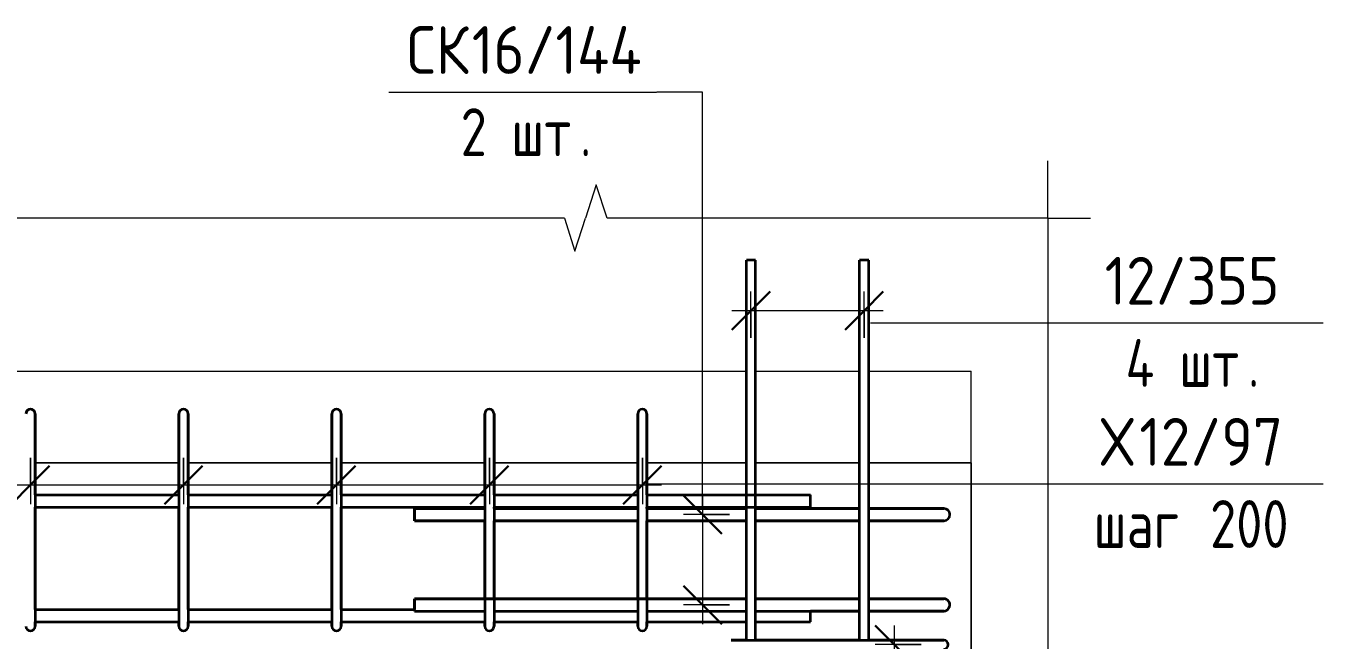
# Model space of a CAD drawing. Header units: millimetres. Extents: x -39853 to 12393, y -4903 to 80275.
# Drawn here: x 10647 to 12343, y 2883 to 3686 of the extents above; entities that cross this region are included whole.
import ezdxf

# ---------------------------------------------------------------- set-up
doc = ezdxf.new("R2010")
doc.units = ezdxf.units.MM
for name, color, linetype, lineweight in [('AA_Dim', 7, 'Continuous', 9), ('AA_Dim-25', 7, 'Continuous', 9), ('AA_Oformlenie', 7, 'Continuous', 9), ('AA_Vinoska', 7, 'Continuous', 9), ('AF_Perekritie_Опалубка', 253, 'Continuous', 20), ('AF_Stena_Опалубка', 253, 'Continuous', 20), ('KR_Armatura_Tonkie', 7, 'Continuous', 20)]:
    doc.layers.add(name, color=color, linetype=linetype, lineweight=lineweight)
doc.styles.add('ISOCPEUR_6', font='isocpeur.ttf', dxfattribs={"width": 0.9, "height": 62.5})
doc.styles.add('ISOCPEUR_7', font='isocpeur.ttf', dxfattribs={"width": 0.8, "height": 62.5})
doc.styles.add('ISOCPEUR_8', font='isocpeur.ttf', dxfattribs={"width": 0.85, "height": 62.5})
doc.dimstyles.new('10_Раскладка_арматуры_с_засечками', dxfattribs={"dimscale": 304.8, "dimtxt": 0.18, "dimasz": 0.164042, "dimexe": 0.082021, "dimexo": 0, "dimgap": 0, "dimtad": 1, "dimdec": 3, "dimrnd": 0.001, "dimdsep": 46, "dimtxsty": 'ISOCPEUR_7', "dimblk1": 'OBLIQUE', "dimblk2": 'OBLIQUE', "dimsah": 1, "dimcen": 0.09, "dimdle": 0.082021, "dimazin": 0, "dimtfac": 1, "dimtdec": 4, "dimtix": 1, "dimtmove": 0, "dimatfit": 3, "dimfxl": 1, "dimtvp": 1, "dimtolj": 1, "dimtzin": 0, "dimlwd": 18, "dimlwe": 18, "dimarcsym": 2})
doc.dimstyles.new('10_Раскладка_арматуры_с_засечками_4', dxfattribs={"dimscale": 304.8, "dimtxt": 0.18, "dimasz": 0.164042, "dimexe": 0.082021, "dimexo": 0, "dimgap": 0, "dimtad": 1, "dimdec": 3, "dimrnd": 0.001, "dimdsep": 46, "dimtxsty": 'ISOCPEUR_6', "dimblk1": 'OBLIQUE', "dimblk2": 'OBLIQUE', "dimsah": 1, "dimcen": 0.09, "dimdle": 0.082021, "dimazin": 0, "dimtfac": 1, "dimtdec": 4, "dimtix": 1, "dimtmove": 0, "dimatfit": 3, "dimfxl": 1, "dimtvp": 1, "dimtolj": 1, "dimtzin": 0, "dimlwd": 18, "dimlwe": 18, "dimarcsym": 2})
doc.dimstyles.new('10_Раскладка_арматуры_с_засечками_5', dxfattribs={"dimscale": 304.8, "dimtxt": 0.18, "dimasz": 0.164042, "dimexe": 0.082021, "dimexo": 0, "dimgap": 0, "dimtad": 1, "dimdec": 3, "dimrnd": 0.001, "dimdsep": 46, "dimtxsty": 'ISOCPEUR_8', "dimblk1": 'OBLIQUE', "dimblk2": 'OBLIQUE', "dimsah": 1, "dimcen": 0.09, "dimdle": 0.082021, "dimazin": 0, "dimtfac": 1, "dimtdec": 4, "dimtix": 1, "dimtmove": 0, "dimatfit": 3, "dimfxl": 1, "dimtvp": 1, "dimtolj": 1, "dimtzin": 0, "dimlwd": 18, "dimlwe": 18, "dimarcsym": 2})

# ---------------------------------------------------------------- blocks, each defined once
blk = doc.blocks.new('011_Прямоугольник обрыва _ЭлУзла_ - 011_Прямоугольник обрыва _ЭлУзла_-4185680-Схема обрамления отверстия в стене 1530х2530')
at = {"layer": 'AA_Oformlenie'}
for p, q in [((-36600, 3435.2), (-35446.8, 3435.2)), ((-35391.1, 3435.2), (-34814.9, 3435.2)), ((-34814.9, 3435.2), (-34814.9, 2502))]:
    blk.add_line(p, q, dxfattribs=at)
blk = doc.blocks.new('DIMBLOCK209-Схема обрамления отверстия в стене 1530х2530')
at = {"layer": 'AA_Dim-25', "lineweight": 30}
for p, q in [((11782.5, 2877), (11757.5, 2902)), ((11782.5, 2877), (11807.5, 2852)), ((11782.5, 2677), (11757.5, 2702)), ((11782.5, 2677), (11807.5, 2652))]:
    blk.add_line(p, q, dxfattribs=at)
at = {"layer": 'AA_Dim-25', "lineweight": 18}
for p, q in [((11782.5, 2902), (11782.5, 2677)), ((11817.9, 2877), (11757.5, 2877)), ((11782.5, 2877), (11817.9, 2877)), ((11817.9, 2677), (11757.5, 2677)), ((11782.5, 2677), (11817.9, 2677))]:
    blk.add_line(p, q, dxfattribs=at)
blk = doc.blocks.new('_Oblique')
at = {"color": 0, "linetype": 'ByBlock', "lineweight": -2}
blk.add_line((-0.5, -0.5), (0.5, 0.5), dxfattribs=at)
blk = doc.blocks.new('042_М_Арматуры - Диам длина поз _ Комментарий-3662934-Схема обрамления отверстия в стене 1530х2530')
at = {"layer": 'AA_Vinoska'}
blk.add_line((-34755.3, -251), (-34405.3, -251), dxfattribs=at)
blk = doc.blocks.new('DIMBLOCK234-Схема обрамления отверстия в стене 1530х2530')
at = {"layer": 'AA_Dim-25', "lineweight": 30}
for p, q in [((11531.9, 3047.1), (11506.9, 3072.1)), ((11531.9, 3047.1), (11556.9, 3022.1)), ((11531.9, 2929), (11506.9, 2954)), ((11531.9, 2929), (11556.9, 2904))]:
    blk.add_line(p, q, dxfattribs=at)
at = {"layer": 'AA_Dim-25', "lineweight": 18}
for p, q in [((11531.9, 3072.1), (11531.9, 2904)), ((11567.3, 3047.1), (11506.9, 3047.1)), ((11531.9, 3047.1), (11567.3, 3047.1)), ((11567.3, 2929), (11506.9, 2929)), ((11531.9, 2929), (11567.3, 2929))]:
    blk.add_line(p, q, dxfattribs=at)
blk = doc.blocks.new('DIMBLOCK241-Схема обрамления отверстия в стене 1530х2530')
at = {"layer": 'AA_Dim-25', "lineweight": 30}
for p, q in [((11595.2, 3313.9), (11620.2, 3338.9)), ((11743.2, 3313.9), (11768.2, 3338.9)), ((11595.2, 3313.9), (11570.2, 3288.9)), ((11743.2, 3313.9), (11718.2, 3288.9))]:
    blk.add_line(p, q, dxfattribs=at)
at = {"layer": 'AA_Dim-25', "lineweight": 18}
for p, q in [((11595.2, 3278.5), (11595.2, 3338.9)), ((11743.2, 3278.5), (11743.2, 3338.9)), ((11768.2, 3313.9), (11570.2, 3313.9)), ((11595.2, 3313.9), (11595.2, 3278.5)), ((11743.2, 3313.9), (11743.2, 3278.5))]:
    blk.add_line(p, q, dxfattribs=at)
blk = doc.blocks.new('DIMBLOCK245-Схема обрамления отверстия в стене 1530х2530')
at = {"layer": 'AA_Dim-25', "lineweight": 18}
for p, q in [((10453.2, 3121.4), (10453.2, 3061)), ((10453.2, 3086), (10453.2, 3121.4)), ((10653.2, 3121.4), (10653.2, 3061)), ((10653.2, 3086), (10653.2, 3121.4)), ((10453.2, 3086), (10653.2, 3086))]:
    blk.add_line(p, q, dxfattribs=at)
at = {"layer": 'AA_Dim-25', "lineweight": 30}
for p, q in [((10453.2, 3086), (10478.2, 3111)), ((10653.2, 3086), (10678.2, 3111)), ((10453.2, 3086), (10428.2, 3061)), ((10653.2, 3086), (10628.2, 3061))]:
    blk.add_line(p, q, dxfattribs=at)
blk = doc.blocks.new('DIMBLOCK246-Схема обрамления отверстия в стене 1530х2530')
at = {"layer": 'AA_Dim-25', "lineweight": 18}
for p, q in [((10653.2, 3121.4), (10653.2, 3061)), ((10653.2, 3086), (10653.2, 3121.4)), ((10853.2, 3121.4), (10853.2, 3061)), ((10853.2, 3086), (10853.2, 3121.4)), ((10653.2, 3086), (10853.2, 3086))]:
    blk.add_line(p, q, dxfattribs=at)
at = {"layer": 'AA_Dim-25', "lineweight": 30}
for p, q in [((10653.2, 3086), (10678.2, 3111)), ((10853.2, 3086), (10878.2, 3111)), ((10653.2, 3086), (10628.2, 3061)), ((10853.2, 3086), (10828.2, 3061))]:
    blk.add_line(p, q, dxfattribs=at)
blk = doc.blocks.new('DIMBLOCK247-Схема обрамления отверстия в стене 1530х2530')
at = {"layer": 'AA_Dim-25', "lineweight": 18}
for p, q in [((10853.2, 3121.4), (10853.2, 3061)), ((10853.2, 3086), (10853.2, 3121.4)), ((11053.2, 3121.4), (11053.2, 3061)), ((11053.2, 3086), (11053.2, 3121.4)), ((10853.2, 3086), (11053.2, 3086))]:
    blk.add_line(p, q, dxfattribs=at)
at = {"layer": 'AA_Dim-25', "lineweight": 30}
for p, q in [((10853.2, 3086), (10878.2, 3111)), ((11053.2, 3086), (11078.2, 3111)), ((10853.2, 3086), (10828.2, 3061)), ((11053.2, 3086), (11028.2, 3061))]:
    blk.add_line(p, q, dxfattribs=at)
blk = doc.blocks.new('DIMBLOCK248-Схема обрамления отверстия в стене 1530х2530')
at = {"layer": 'AA_Dim-25', "lineweight": 18}
for p, q in [((11053.2, 3121.4), (11053.2, 3061)), ((11053.2, 3086), (11053.2, 3121.4)), ((11253.2, 3121.4), (11253.2, 3061)), ((11253.2, 3086), (11253.2, 3121.4)), ((11053.2, 3086), (11253.2, 3086))]:
    blk.add_line(p, q, dxfattribs=at)
at = {"layer": 'AA_Dim-25', "lineweight": 30}
for p, q in [((11053.2, 3086), (11078.2, 3111)), ((11253.2, 3086), (11278.2, 3111)), ((11053.2, 3086), (11028.2, 3061)), ((11253.2, 3086), (11228.2, 3061))]:
    blk.add_line(p, q, dxfattribs=at)
blk = doc.blocks.new('DIMBLOCK249-Схема обрамления отверстия в стене 1530х2530')
at = {"layer": 'AA_Dim-25', "lineweight": 18}
for p, q in [((11253.2, 3121.4), (11253.2, 3061)), ((11253.2, 3086), (11253.2, 3121.4)), ((11453.2, 3121.4), (11453.2, 3061)), ((11453.2, 3086), (11453.2, 3121.4)), ((11253.2, 3086), (11478.2, 3086))]:
    blk.add_line(p, q, dxfattribs=at)
at = {"layer": 'AA_Dim-25', "lineweight": 30}
for p, q in [((11253.2, 3086), (11278.2, 3111)), ((11453.2, 3086), (11478.2, 3111)), ((11253.2, 3086), (11228.2, 3061)), ((11453.2, 3086), (11428.2, 3061))]:
    blk.add_line(p, q, dxfattribs=at)

msp = doc.modelspace()

# ---------------------------------------------------------------- linework, layer by layer
at = {"layer": 'AA_Vinoska'}
for p, q in [((11531.9873, 3599.888), (11471.8739, 3599.888)), ((11531.9873, 3056.0742), (11531.9873, 3599.888)), ((11983.2123, 3435.1596), (11983.2123, 3510.1596)), ((11392.8634, 3478.4847), (11378.7862, 3435.1596)), ((11406.9406, 3435.1596), (11392.8634, 3478.4847)), ((11351.2862, 3435.1596), (11365.0362, 3391.8583)), ((11365.0362, 3391.8583), (11378.7862, 3435.1596)), ((11983.2123, 3435.1596), (12039.2314, 3435.1596)), ((11751.5067, 3297.9076), (11993.1677, 3297.9076)), ((11458.0596, 3087.228), (11993.1677, 3087.228))]:
    msp.add_line(p, q, dxfattribs=at)
at = {"layer": 'AF_Perekritie_Опалубка'}
for p, q in [((9951.2123, 3235), (11589.2123, 3235)), ((11601.2123, 3235), (11737.2123, 3235)), ((11749.2123, 3235), (11883.2123, 3235)), ((11883.2123, 3115), (11883.2123, 3235)), ((10847.2123, 3115), (10659.2123, 3115)), ((11047.2123, 3115), (10859.2123, 3115)), ((11247.2123, 3115), (11059.2123, 3115)), ((11447.2123, 3115), (11259.2123, 3115)), ((11589.2123, 3115), (11459.2123, 3115)), ((11737.2123, 3115), (11601.2123, 3115)), ((11883.2123, 3115), (11749.2123, 3115))]:
    msp.add_line(p, q, dxfattribs=at)
at = {"layer": 'AF_Stena_Опалубка'}
for p, q in [((10847.2123, 3115), (10659.2123, 3115)), ((10659.2123, 3115), (10847.2123, 3115)), ((11047.2123, 3115), (10859.2123, 3115)), ((10859.2123, 3115), (11047.2123, 3115)), ((11247.2123, 3115), (11059.2123, 3115)), ((11059.2123, 3115), (11247.2123, 3115)), ((11447.2123, 3115), (11259.2123, 3115)), ((11259.2123, 3115), (11447.2123, 3115)), ((11589.2123, 3115), (11459.2123, 3115)), ((11459.2123, 3115), (11589.2123, 3115)), ((11737.2123, 3115), (11601.2123, 3115)), ((11601.2123, 3115), (11683.2123, 3115)), ((11683.2123, 3115), (11737.2123, 3115)), ((11883.2123, 3115), (11749.2123, 3115)), ((11749.2123, 3115), (11883.2123, 3115)), ((11883.2123, -410), (11883.2123, 3115)), ((11883.2123, 3115), (11883.2123, -410))]:
    msp.add_line(p, q, dxfattribs=at)
at = {"layer": 'KR_Armatura_Tonkie', "lineweight": 35}
for p, q in [((11601.2123, 3380), (11589.2123, 3380)), ((11589.2123, 2883), (11589.2123, 3380)), ((11601.2123, 3380), (11589.2123, 3380)), ((11589.2123, 3073), (11589.2123, 3380)), ((11601.2123, 2883), (11601.2123, 3380)), ((11601.2123, 3073), (11601.2123, 3380)), ((11749.2123, 3380), (11737.2123, 3380)), ((11737.2123, 2883), (11737.2123, 3380)), ((11749.2123, 3380), (11737.2123, 3380)), ((11737.2123, 3055.1006), (11737.2123, 3380)), ((11749.2123, 2883), (11749.2123, 3380)), ((11749.2123, 3055.1006), (11749.2123, 3380)), ((10659.2123, 3168.4558), (10659.2123, 3179)), ((10659.2123, 3179), (10659.2123, 3143)), ((10659.2123, 3143), (10659.2123, 3179)), ((10659.2123, 3179), (10659.2123, 3117.5442)), ((10847.2123, 3143), (10847.2123, 3179)), ((10847.2123, 3179), (10847.2123, 3117.5442)), ((10859.2123, 3168.4558), (10859.2123, 3179)), ((10859.2123, 3179), (10859.2123, 3143)), ((10859.2123, 3143), (10859.2123, 3179)), ((10859.2123, 3179), (10859.2123, 3117.5442)), ((11047.2123, 3143), (11047.2123, 3179)), ((11047.2123, 3179), (11047.2123, 3117.5442)), ((11059.2123, 3168.4558), (11059.2123, 3179)), ((11059.2123, 3179), (11059.2123, 3143)), ((11059.2123, 3143), (11059.2123, 3179)), ((11059.2123, 3179), (11059.2123, 3117.5442)), ((11247.2123, 3143), (11247.2123, 3179)), ((11247.2123, 3179), (11247.2123, 3117.5442)), ((11259.2123, 3168.4558), (11259.2123, 3179)), ((11259.2123, 3179), (11259.2123, 3143)), ((11259.2123, 3143), (11259.2123, 3179)), ((11259.2123, 3179), (11259.2123, 3117.5442)), ((11447.2123, 3143), (11447.2123, 3179)), ((11447.2123, 3179), (11447.2123, 3117.5442)), ((11459.2123, 3168.4558), (11459.2123, 3179)), ((11459.2123, 3179), (11459.2123, 3143)), ((11459.2123, 3143), (11459.2123, 3179)), ((11459.2123, 3179), (11459.2123, 3117.5442)), ((10659.2123, 3131.2903), (10659.2123, 3168.4558)), ((10847.2123, 3131.2903), (10847.2123, 3168.4558)), ((10847.2123, 3168.4558), (10847.2123, 3143)), ((10847.2123, 3168.4558), (10847.2123, 3168.4558)), ((10859.2123, 3131.2903), (10859.2123, 3168.4558)), ((11047.2123, 3131.2903), (11047.2123, 3168.4558)), ((11047.2123, 3168.4558), (11047.2123, 3143)), ((11047.2123, 3168.4558), (11047.2123, 3168.4558)), ((11059.2123, 3131.2903), (11059.2123, 3168.4558)), ((11247.2123, 3131.2903), (11247.2123, 3168.4558)), ((11247.2123, 3168.4558), (11247.2123, 3143)), ((11247.2123, 3168.4558), (11247.2123, 3168.4558)), ((11259.2123, 3131.2903), (11259.2123, 3168.4558)), ((11447.2123, 3131.2903), (11447.2123, 3168.4558)), ((11447.2123, 3168.4558), (11447.2123, 3143)), ((11447.2123, 3168.4558), (11447.2123, 3168.4558)), ((11459.2123, 3131.2903), (11459.2123, 3168.4558)), ((10659.2123, 3143), (10659.2123, 2937)), ((10659.2123, 3073), (10659.2123, 3143)), ((10847.2123, 3143), (10847.2123, 2937)), ((10847.2123, 3073), (10847.2123, 3143)), ((10859.2123, 3143), (10859.2123, 2937)), ((10859.2123, 3073), (10859.2123, 3143)), ((11047.2123, 3143), (11047.2123, 2937)), ((11047.2123, 3073), (11047.2123, 3143)), ((11059.2123, 3143), (11059.2123, 2937)), ((11059.2123, 3073), (11059.2123, 3143)), ((11247.2123, 3143), (11247.2123, 2937)), ((11247.2123, 3073), (11247.2123, 3143)), ((11259.2123, 3143), (11259.2123, 2937)), ((11259.2123, 3073), (11259.2123, 3143)), ((11447.2123, 3143), (11447.2123, 2937)), ((11447.2123, 3073), (11447.2123, 3143)), ((11459.2123, 3143), (11459.2123, 2937)), ((11459.2123, 3073), (11459.2123, 3143)), ((10659.2123, 3117.5442), (10659.2123, 3080.3786)), ((10847.2123, 3117.5442), (10847.2123, 3080.3786)), ((10859.2123, 3117.5442), (10859.2123, 3080.3786)), ((11047.2123, 3117.5442), (11047.2123, 3080.3786)), ((11059.2123, 3117.5442), (11059.2123, 3080.3786)), ((11247.2123, 3117.5442), (11247.2123, 3080.3786)), ((11259.2123, 3117.5442), (11259.2123, 3080.3786)), ((11447.2123, 3117.5442), (11447.2123, 3080.3786)), ((11459.2123, 3117.5442), (11459.2123, 3080.3786)), ((10659.2123, 3073), (10847.2123, 3073)), ((10859.2123, 3073), (11047.2123, 3073)), ((11059.2123, 3073), (11247.2123, 3073)), ((11259.2123, 3073), (11447.2123, 3073)), ((11459.2123, 3073), (11673.2123, 3073)), ((11673.2123, 3057), (11673.2123, 3073)), ((10659.2123, 2937), (10659.2123, 3057)), ((10659.2123, 3057), (10847.2123, 3057)), ((10847.2123, 2937), (10847.2123, 3057)), ((10859.2123, 2937), (10859.2123, 3057)), ((10859.2123, 3057), (11047.2123, 3057)), ((11047.2123, 2937), (11047.2123, 3057)), ((11059.2123, 2937), (11059.2123, 3057)), ((11059.2123, 3057), (11247.2123, 3057)), ((11155.2123, 3055.1006), (11247.2123, 3055.1006)), ((11155.2123, 3039.1006), (11155.2123, 3055.1006)), ((11247.2123, 3055.1006), (11155.2123, 3055.1006)), ((11155.2123, 3055.1006), (11155.2123, 3039.1006)), ((11247.2123, 3055.1006), (11247.2123, 3057)), ((11259.2123, 3055.1006), (11259.2123, 3057)), ((11259.2123, 3057), (11447.2123, 3057)), ((11259.2123, 3055.1006), (11447.2123, 3055.1006)), ((11447.2123, 3055.1006), (11259.2123, 3055.1006)), ((11447.2123, 3055.1006), (11447.2123, 3057)), ((11459.2123, 3055.1006), (11459.2123, 3057)), ((11459.2123, 3057), (11673.2123, 3057)), ((11459.2123, 3055.1006), (11589.2123, 3055.1006)), ((11589.2123, 3055.1006), (11459.2123, 3055.1006)), ((11589.2123, 3055.1006), (11589.2123, 3057)), ((11601.2123, 3055.1006), (11601.2123, 3057)), ((11601.2123, 3055.1006), (11737.2123, 3055.1006)), ((11737.2123, 3055.1006), (11601.2123, 3055.1006)), ((11749.2123, 3055.1006), (11799.2123, 3055.1006)), ((11799.2123, 3055.1006), (11749.2123, 3055.1006)), ((11799.2123, 3055.1006), (11847.2123, 3055.1006)), ((11847.2123, 3055.1006), (11799.2123, 3055.1006)), ((11155.2123, 3039.1006), (11247.2123, 3039.1006)), ((11247.2123, 3039.1006), (11155.2123, 3039.1006)), ((11247.2123, 2937), (11247.2123, 3039.1006)), ((11259.2123, 2937), (11259.2123, 3039.1006)), ((11259.2123, 3039.1006), (11447.2123, 3039.1006)), ((11447.2123, 3039.1006), (11259.2123, 3039.1006)), ((11447.2123, 2937), (11447.2123, 3039.1006)), ((11459.2123, 2937), (11459.2123, 3039.1006)), ((11459.2123, 3039.1006), (11589.2123, 3039.1006)), ((11589.2123, 3039.1006), (11459.2123, 3039.1006)), ((11589.2123, 2937), (11589.2123, 3039.1006)), ((11601.2123, 3039.1006), (11737.2123, 3039.1006)), ((11737.2123, 3039.1006), (11601.2123, 3039.1006)), ((11601.2123, 2937), (11601.2123, 3039.1006)), ((11737.2123, 2937), (11737.2123, 3039.1006)), ((11749.2123, 3039.1006), (11799.2123, 3039.1006)), ((11799.2123, 3039.1006), (11749.2123, 3039.1006)), ((11749.2123, 2937), (11749.2123, 3039.1006)), ((11799.2123, 3039.1006), (11847.2123, 3039.1006)), ((11847.2123, 3039.1006), (11799.2123, 3039.1006)), ((10659.2123, 2937), (10659.2123, 2901)), ((10659.2123, 2922.8819), (10659.2123, 2937)), ((10847.2123, 2937), (10847.2123, 2901)), ((10847.2123, 2922.8819), (10847.2123, 2937)), ((10859.2123, 2937), (10859.2123, 2901)), ((10859.2123, 2922.8819), (10859.2123, 2937)), ((11047.2123, 2937), (11047.2123, 2901)), ((11047.2123, 2922.8819), (11047.2123, 2937)), ((11059.2123, 2937), (11059.2123, 2901)), ((11059.2123, 2922.8819), (11059.2123, 2937)), ((11155.2123, 2937), (11589.2123, 2937)), ((11155.2123, 2921), (11155.2123, 2937)), ((11589.2123, 2937), (11155.2123, 2937)), ((11155.2123, 2937), (11155.2123, 2923)), ((11247.2123, 2937), (11247.2123, 2901)), ((11259.2123, 2937), (11259.2123, 2901)), ((11447.2123, 2937), (11447.2123, 2901)), ((11459.2123, 2937), (11459.2123, 2901)), ((11601.2123, 2937), (11737.2123, 2937)), ((11737.2123, 2937), (11601.2123, 2937)), ((11749.2123, 2937), (11799.2123, 2937)), ((11799.2123, 2937), (11749.2123, 2937)), ((11799.2123, 2937), (11847.2123, 2937)), ((11847.2123, 2937), (11799.2123, 2937)), ((10659.2123, 2923), (10847.2123, 2923)), ((10859.2123, 2923), (11047.2123, 2923)), ((11059.2123, 2923), (11155.2123, 2923)), ((11155.2123, 2921), (11247.2123, 2921)), ((11259.2123, 2921), (11447.2123, 2921)), ((11459.2123, 2921), (11589.2123, 2921)), ((11601.2123, 2921), (11737.2123, 2921)), ((11673.2123, 2907), (11673.2123, 2921)), ((11737.2123, 2921), (11673.2123, 2921)), ((11737.2123, 2883), (11737.2123, 2921)), ((11749.2123, 2921), (11799.2123, 2921)), ((11799.2123, 2921), (11749.2123, 2921)), ((11749.2123, 2883), (11749.2123, 2921)), ((11799.2123, 2921), (11847.2123, 2921)), ((11847.2123, 2921), (11799.2123, 2921)), ((10659.2123, 2907), (10847.2123, 2907)), ((10659.2123, 2901), (10659.2123, 2906.8372)), ((10847.2123, 2901), (10847.2123, 2906.8372)), ((10859.2123, 2907), (11047.2123, 2907)), ((10859.2123, 2901), (10859.2123, 2906.8372)), ((11047.2123, 2901), (11047.2123, 2906.8372)), ((11059.2123, 2907), (11247.2123, 2907)), ((11059.2123, 2901), (11059.2123, 2906.8372)), ((11247.2123, 2901), (11247.2123, 2906.8372)), ((11259.2123, 2907), (11447.2123, 2907)), ((11259.2123, 2901), (11259.2123, 2906.8372)), ((11447.2123, 2901), (11447.2123, 2906.8372)), ((11459.2123, 2907), (11589.2123, 2907)), ((11459.2123, 2901), (11459.2123, 2906.8372)), ((11589.2123, 2883), (11589.2123, 2907)), ((11601.2123, 2907), (11673.2123, 2907)), ((11601.2123, 2883), (11601.2123, 2907)), ((11570.439, 2883), (11569.2123, 2883)), ((11569.2123, 2883), (11605.2123, 2883)), ((11589.124, 2883), (11570.5193, 2883)), ((11605.2123, 2883), (11601.1748, 2883)), ((11737.2123, 2883), (11605.2123, 2883)), ((11605.2123, 2883), (11811.2123, 2883)), ((11749.2123, 2883), (11785.7565, 2883)), ((11811.2123, 2883), (11749.2123, 2883)), ((11785.7565, 2883), (11847.2123, 2883)), ((11836.6682, 2883), (11799.5026, 2883)), ((11847.2123, 2883), (11811.2123, 2883)), ((11811.2123, 2883), (11847.2123, 2883)), ((11847.2123, 2883), (11836.6682, 2883))]:
    msp.add_line(p, q, dxfattribs=at)
for centre, radius, start, end in [((10653.2123, 3179), 6, 360, 180), ((10653.2123, 3179), 6, 77.489867, 180), ((10653.2123, 3179), 6, 360, 180), ((10653.2123, 3179), 6, 360, 75), ((10853.2123, 3179), 6, 360, 180), ((10853.2123, 3179), 6, 360, 180), ((10853.2123, 3179), 6, 360, 180), ((11053.2123, 3179), 6, 360, 180), ((11053.2123, 3179), 6, 360, 180), ((11053.2123, 3179), 6, 360, 180), ((11253.2123, 3179), 6, 360, 180), ((11253.2123, 3179), 6, 360, 180), ((11253.2123, 3179), 6, 360, 180), ((11453.2123, 3179), 6, 360, 180), ((11453.2123, 3179), 6, 90, 180), ((11453.2123, 3179), 6, 360, 180), ((11453.2123, 3179), 6, 360, 88.3161427), ((11847.2123, 3047.1006), 8, 270, 90), ((11847.2123, 3047.1006), 8, 270, 90), ((11847.2123, 2929), 8, 270, 90), ((11847.2123, 2929), 8, 346.8524451, 90), ((11847.2123, 2929), 8, 270, 345), ((10653.2123, 2901), 6, 180, 0), ((10653.2123, 2901), 6, 180, 0), ((10853.2123, 2901), 6, 180, 0), ((10853.2123, 2901), 6, 180, 0), ((11053.2123, 2901), 6, 180, 0), ((11053.2123, 2901), 6, 180, 0), ((11253.2123, 2901), 6, 180, 0), ((11253.2123, 2901), 6, 180, 0), ((11453.2123, 2901), 6, 180, 0), ((11453.2123, 2901), 6, 180, 0), ((11847.2123, 2877), 6, 270, 90), ((11847.2123, 2877), 6, 270, 90)]:
    msp.add_arc(centre, radius, start, end, dxfattribs=at)

# ---------------------------------------------------------------- block references
at = {"layer": 'AA_Oformlenie'}
msp.add_blockref('011_Прямоугольник обрыва _ЭлУзла_ - 011_Прямоугольник обрыва _ЭлУзла_-4185680-Схема обрамления отверстия в стене 1530х2530', (46798.0867, 0), dxfattribs=at)
at = {"layer": 'AA_Vinoska'}
for p in [(45877.1417, 3850.8468), (46748.4356, 3548.8663), (46748.4356, 3338.1868)]:
    msp.add_blockref('042_М_Арматуры - Диам длина поз _ Комментарий-3662934-Схема обрамления отверстия в стене 1530х2530', p, dxfattribs=at)

# ---------------------------------------------------------------- texts
at = {"layer": 'AA_Vinoska', "char_height": 62.5, "attachment_point": 1}
for s, insert, width, style in [('СК', (11145.3524, 3686.2406), 102.816422, 'ISOCPEUR_6'), ('16/144', (11230.1844, 3686.2406), 274.177125, 'ISOCPEUR_6'), ('2 ', (11215.6149, 3578.7642), 80.16875, 'ISOCPEUR_7'), ('шт', (11281.7607, 3578.7642), 109.0295, 'ISOCPEUR_7'), ('\\fISOCPEUR|b0|i0|c204|p34|;\\W.8;.', (11371.719, 3578.7642), 17.637125, 'ISOCPEUR_7'), ('12/355', (12057.5962, 3384.2601), 277.784719, 'ISOCPEUR_6'), ('4 ', (12084.9087, 3276.7838), 84.978875, 'ISOCPEUR_7'), ('шт', (12155.0233, 3276.7838), 109.0295, 'ISOCPEUR_7'), ('\\fISOCPEUR|b0|i0|c204|p34|;\\W.8;.', (12244.9816, 3276.7838), 17.637125, 'ISOCPEUR_7'), ('\\fISOCPEUR|b0|i0|c204|p34|;\\W.9;Х', (12052.3087, 3173.5806), 61.329094, 'ISOCPEUR_6'), ('12/97', (12102.9103, 3173.5806), 229.082203, 'ISOCPEUR_6'), (' 200', (12163.5941, 3066.1043), 166.751, 'ISOCPEUR_7'), ('шаг', (12043.2087, 3066.1043), 145.907125, 'ISOCPEUR_7')]:
    msp.add_mtext(s, dxfattribs=dict(at, insert=insert, width=width, style=style))

# ---------------------------------------------------------------- dimensions: what is measured, and where the dimension line sits
at = {"layer": 'AA_Dim', "lineweight": 18}
for base, p1, p2, dimstyle, override, picture, middle in [((11595.2123, 3313.8671), (11743.2123, 3278.5118), (11595.2123, 3278.5118), '10_Раскладка_арматуры_с_засечками', {"dimpost": '<>', "dimfxl": 148}, 'DIMBLOCK241-Схема обрамления отверстия в стене 1530х2530', (11669.2123, 3345.1171)), ((10653.2123, 3086.0129), (10453.2123, 3121.3682), (10653.2123, 3121.3682), '10_Раскладка_арматуры_с_засечками_5', {"dimpost": '<>', "dimfxl": 200}, 'DIMBLOCK245-Схема обрамления отверстия в стене 1530х2530', (10553.2123, 3117.2629)), ((10853.2123, 3086.0129), (10653.2123, 3121.3682), (10853.2123, 3121.3682), '10_Раскладка_арматуры_с_засечками_5', {"dimpost": '<>', "dimfxl": 200}, 'DIMBLOCK246-Схема обрамления отверстия в стене 1530х2530', (10753.2123, 3117.2629)), ((11053.2123, 3086.0129), (10853.2123, 3121.3682), (11053.2123, 3121.3682), '10_Раскладка_арматуры_с_засечками_5', {"dimpost": '<>', "dimfxl": 200}, 'DIMBLOCK247-Схема обрамления отверстия в стене 1530х2530', (10953.2123, 3117.2629)), ((11253.2123, 3086.0129), (11053.2123, 3121.3682), (11253.2123, 3121.3682), '10_Раскладка_арматуры_с_засечками_5', {"dimpost": '<>', "dimfxl": 200}, 'DIMBLOCK248-Схема обрамления отверстия в стене 1530х2530', (11153.2123, 3117.2629)), ((11453.2123, 3086.0129), (11253.2123, 3121.3682), (11453.2123, 3121.3682), '10_Раскладка_арматуры_с_засечками_5', {"dimpost": '<>', "dimfxl": 200}, 'DIMBLOCK249-Схема обрамления отверстия в стене 1530х2530', (11353.2123, 3117.2629))]:
    dim = msp.add_linear_dim(base=base, p1=p1, p2=p2, dimstyle=dimstyle, override=override, dxfattribs=at)
    dim.commit()
    dim.dimension.update_dxf_attribs({"geometry": picture, "text_midpoint": middle})
for base, p1, p2, dimstyle, override, picture, middle in [((11531.9436, 2929), (11567.299, 3047.1006), (11567.299, 2929), '10_Раскладка_арматуры_с_засечками', {"dimpost": '<>', "dimfxl": 118.100582}, 'DIMBLOCK234-Схема обрамления отверстия в стене 1530х2530', (11500.6936, 2988.0503)), ((11782.5331, 2677), (11817.8884, 2877), (11817.8884, 2677), '10_Раскладка_арматуры_с_засечками_4', {"dimpost": '<>', "dimfxl": 200}, 'DIMBLOCK209-Схема обрамления отверстия в стене 1530х2530', (11751.2831, 2777))]:
    dim = msp.add_linear_dim(base=base, p1=p1, p2=p2, angle=90, dimstyle=dimstyle, override=override, dxfattribs=at)
    dim.commit()
    dim.dimension.update_dxf_attribs({"geometry": picture, "text_midpoint": middle})

doc.saveas('drawing.dxf')
